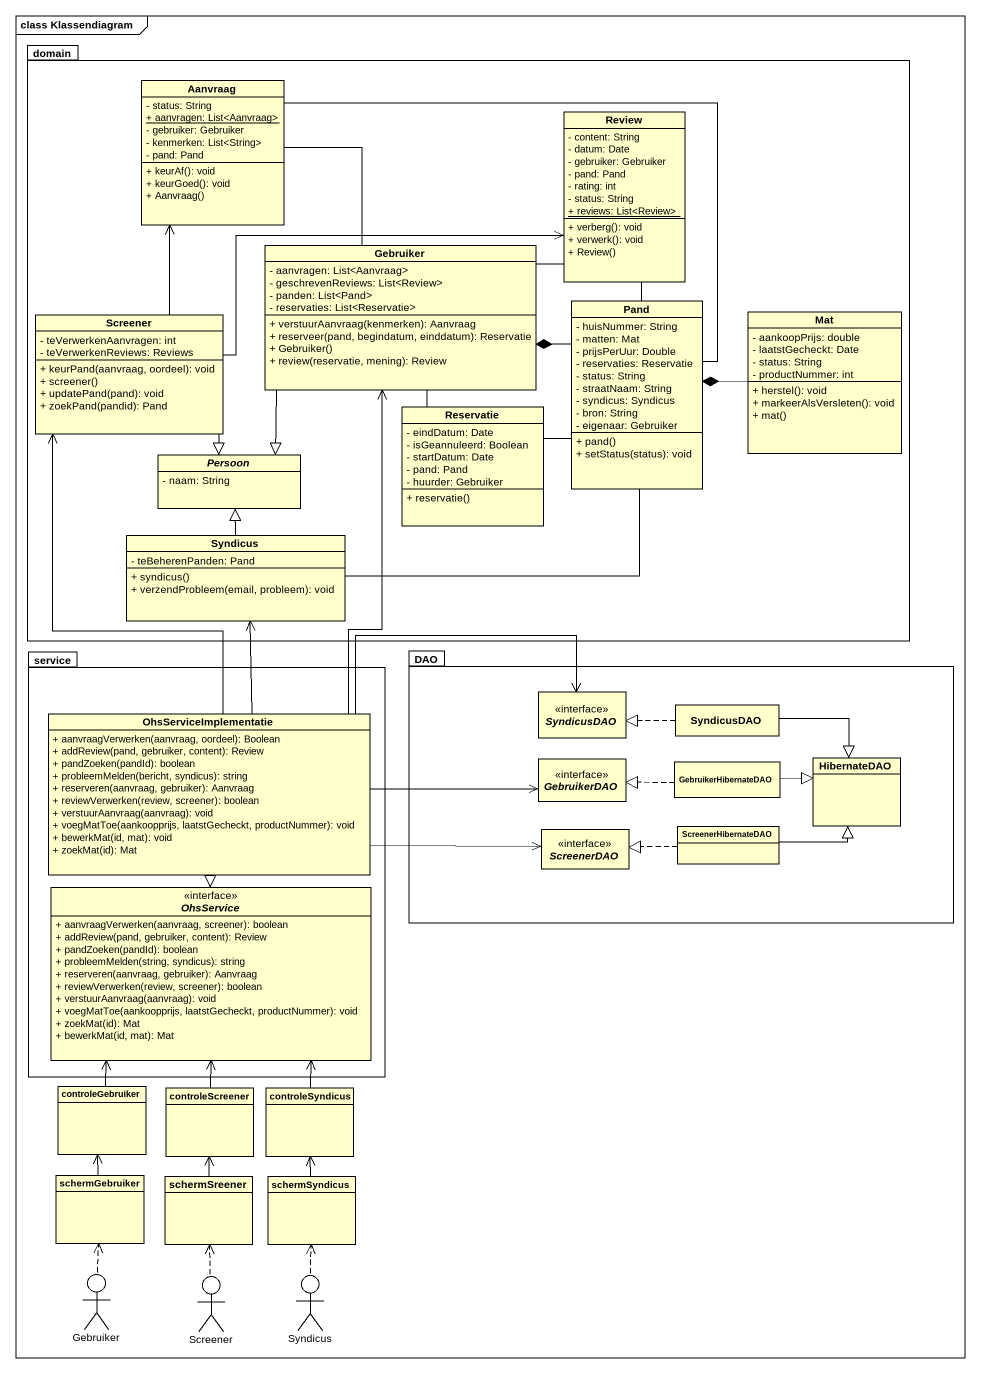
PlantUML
@startuml
mainframe class Klassendiagram
allowmixing
hide circle
hide empty members
skinparam classAttributeIconSize 0
package domain {
  class Aanvraag {
    - status: String
    {static} + aanvragen: List<Aanvraag>
    - gebruiker: Gebruiker
    - kenmerken: List<String>
    - pand: Pand
    + keurAf(): void
    + keurGoed(): void
    + Aanvraag()
  }
  class Review {
    - content: String
    - datum: Date
    - gebruiker: Gebruiker
    - pand: Pand
    - rating: int
    - status: String
    {static} + reviews: List<Review>
    + verberg(): void
    + verwerk(): void
    + Review()
  }
  class Gebruiker {
    - aanvragen: List<Aanvraag>
    - geschrevenReviews: List<Review>
    - panden: List<Pand>
    - reservaties: List<Reservatie>
    + verstuurAanvraag(kenmerken): Aanvraag
    + reserveer(pand, begindatum, einddatum): Reservatie
    + Gebruiker()
    + review(reservatie, mening): Review
  }
  class Screener {
    - teVerwerkenAanvragen: int
    - teVerwerkenReviews: Reviews
    + keurPand(aanvraag, oordeel): void
    + screener()
    + updatePand(pand): void
    + zoekPand(pandid): Pand
  }
  class Pand {
    - huisNummer: String
    - matten: Mat
    - prijsPerUur: Double
    - reservaties: Reservatie
    - status: String
    - straatNaam: String
    - syndicus: Syndicus
    - bron: String
    - eigenaar: Gebruiker
    + pand()
    + setStatus(status): void
  }
  class Mat {
    - aankoopPrijs: double
    - laatstGecheckt: Date
    - status: String
    - productNummer: int
    + herstel(): void
    + markeerAlsVersleten(): void
    + mat()
  }
  class Reservatie {
    - eindDatum: Date
    - isGeannuleerd: Boolean
    - startDatum: Date
    - pand: Pand
    - huurder: Gebruiker
    + reservatie()
  }
  abstract class Persoon {
    - naam: String
  }
  class Syndicus {
    - teBeherenPanden: Pand
    + syndicus()
    + verzendProbleem(email, probleem): void
  }
}
package service {
  class OhsServiceImplementatie {
    + aanvraagVerwerken(aanvraag, oordeel): Boolean
    + addReview(pand, gebruiker, content): Review
    + pandZoeken(pandId): boolean
    + probleemMelden(bericht, syndicus): string
    + reserveren(aanvraag, gebruiker): Aanvraag
    + reviewVerwerken(review, screener): boolean
    + verstuurAanvraag(aanvraag): void
    + voegMatToe(aankoopprijs, laatstGecheckt, productNummer): void
    + bewerkMat(id, mat): void
    + zoekMat(id): Mat
  }
  interface OhsService {
    + aanvraagVerwerken(aanvraag, screener): boolean
    + addReview(pand, gebruiker, content): Review
    + pandZoeken(pandId): boolean
    + probleemMelden(string, syndicus): string
    + reserveren(aanvraag, gebruiker): Aanvraag
    + reviewVerwerken(review, screener): boolean
    + verstuurAanvraag(aanvraag): void
    + voegMatToe(aankoopprijs, laatstGecheckt, productNummer): void
    + zoekMat(id): Mat
    + bewerkMat(id, mat): Mat
  }
}
package DAO {
  interface SyndicusDAO
  class "SyndicusDAO" as SyndicusDAO_2
  interface GebruikerDAO
  class GebruikerHibernateDAO
  class HibernateDAO
  interface ScreenerDAO
  class ScreenerHibernateDAO
}
class controleGebruiker
class controleScreener
class controleSyndicus
class schermGebruiker
class schermSreener
class schermSyndicus
actor "Gebruiker" as Gebruiker_2
actor "Screener" as Screener_2
actor "Syndicus" as Syndicus_2
Aanvraag -- Gebruiker
Aanvraag -right- Pand
Review -- Pand
Gebruiker -right- Review
Gebruiker -- Reservatie
Gebruiker --|> Persoon
Screener -up-> Aanvraag
Screener -right-> Review
Screener --|> Persoon
Pand -left-* Gebruiker
Pand -left- Syndicus
Mat -left-* Pand
Reservatie -right- Pand
Syndicus -up-|> Persoon
OhsServiceImplementatie -up-> Gebruiker
OhsServiceImplementatie -up-> Screener
OhsServiceImplementatie -up-> Syndicus
OhsServiceImplementatie -right-> SyndicusDAO
OhsServiceImplementatie -right-> GebruikerDAO
OhsServiceImplementatie -right-> ScreenerDAO
OhsServiceImplementatie ..|> OhsService
SyndicusDAO_2 .left.|> SyndicusDAO
SyndicusDAO_2 -right-|> HibernateDAO
GebruikerHibernateDAO .left.|> GebruikerDAO
GebruikerHibernateDAO -right-|> HibernateDAO
ScreenerHibernateDAO -right-|> HibernateDAO
ScreenerHibernateDAO .left.|> ScreenerDAO
controleGebruiker -up-> OhsService
controleScreener -up-> OhsService
controleSyndicus -up-> OhsService
schermGebruiker -up-> controleGebruiker
schermSreener -up-> controleScreener
schermSyndicus -up-> controleSyndicus
Gebruiker_2 .up.> schermGebruiker
Screener_2 .up.> schermSreener
Syndicus_2 .up.> schermSyndicus
@enduml
